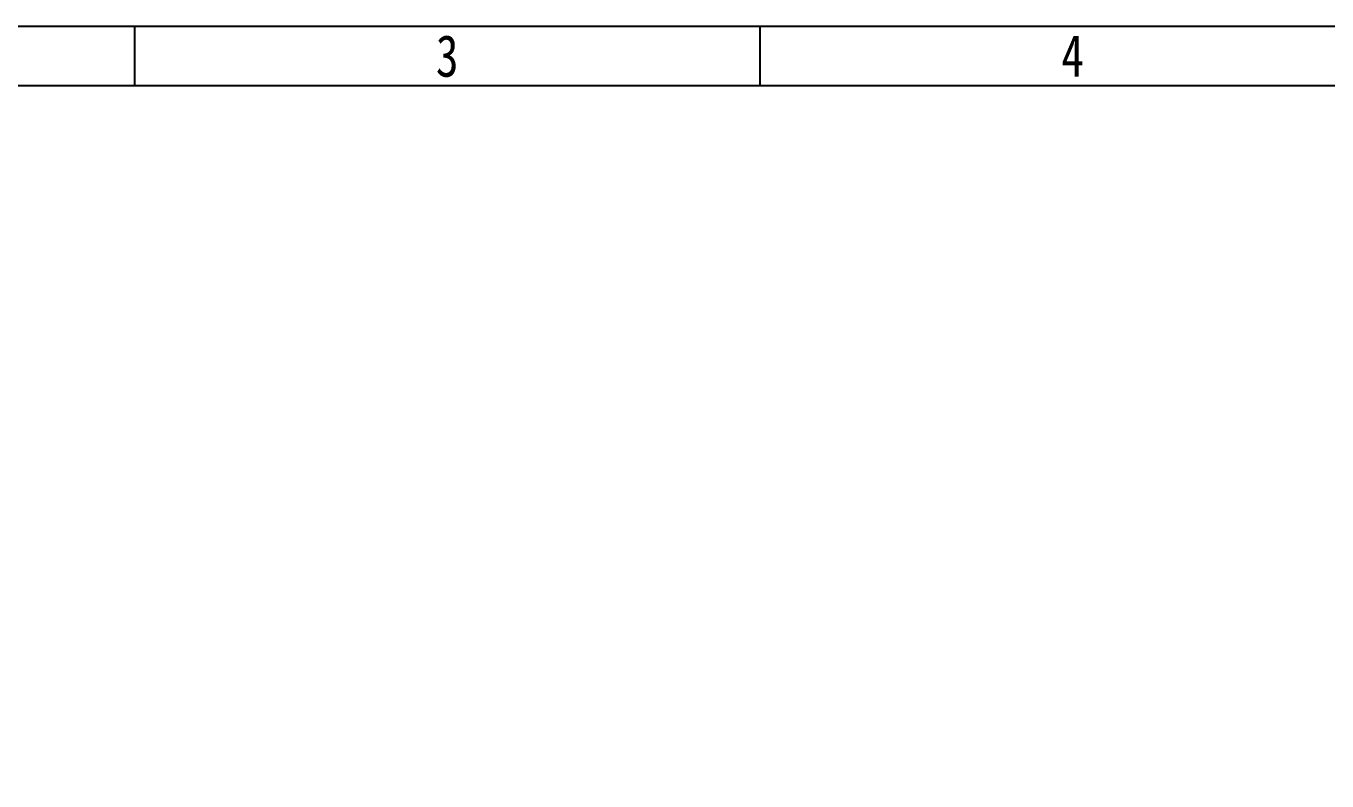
# Model space of a CAD drawing. Header units: millimetres. Extents: x 4086 to 8318, y 123 to 1549.
# Drawn here: x 6762 to 7287, y 1245 to 1549 of the extents above; entities that cross this region are included whole.
import ezdxf
from ezdxf.enums import TextEntityAlignment as Align

# ---------------------------------------------------------------- set-up
doc = ezdxf.new("R2010")
doc.units = ezdxf.units.MM
doc.styles.get("Standard").update_dxf_attribs({"font": ''})
doc.styles.get('Standard').set_extended_font_data('SimSun')

# ---------------------------------------------------------------- blocks, each defined once
blk = doc.blocks.new('3')
at = {"color": 2}
for p, q in [((6806.12, 1548.82), (6806.12, 1524.82)), ((7058.12, 1548.82), (7058.12, 1524.82))]:
    blk.add_line(p, q, dxfattribs=at)
for points in [[(6302.12, 123.22), (6302.12, 1548.82), (8318.12, 1548.82), (8318.12, 123.22)], [(6422.12, 147.22), (6422.12, 1524.82), (8294.12, 1524.82), (8294.12, 147.22)]]:
    blk.add_lwpolyline(points, close=True, dxfattribs=at)
at = {"color": 2, "width": 0.8}
for s, p in [('3', (6932.12, 1536.82)), ('4', (7184.12, 1536.82))]:
    blk.add_text(s, height=16.8, dxfattribs=at).set_placement(p, align=Align.MIDDLE_CENTER)
for tag, height, p in [('整机外形图', 19.2, (7909.61, 256.24)), ('当前页', 12, (8078.12, 207.22)), ('总页数', 12, (8222.12, 207.22))]:
    blk.add_attdef(tag, text='', height=height, dxfattribs=at).set_placement(p, align=Align.MIDDLE)
at = {"color": 7, "width": 0.8}
for tag, height, p in [('编号', 19.2, (8153.31, 252.27)), ('比例', 12, (7958.12, 171.22))]:
    blk.add_attdef(tag, text='', height=height, dxfattribs=at).set_placement(p, align=Align.MIDDLE)

msp = doc.modelspace()

# ---------------------------------------------------------------- block references
msp.add_blockref('3', (0, 0))

doc.saveas('drawing.dxf')
